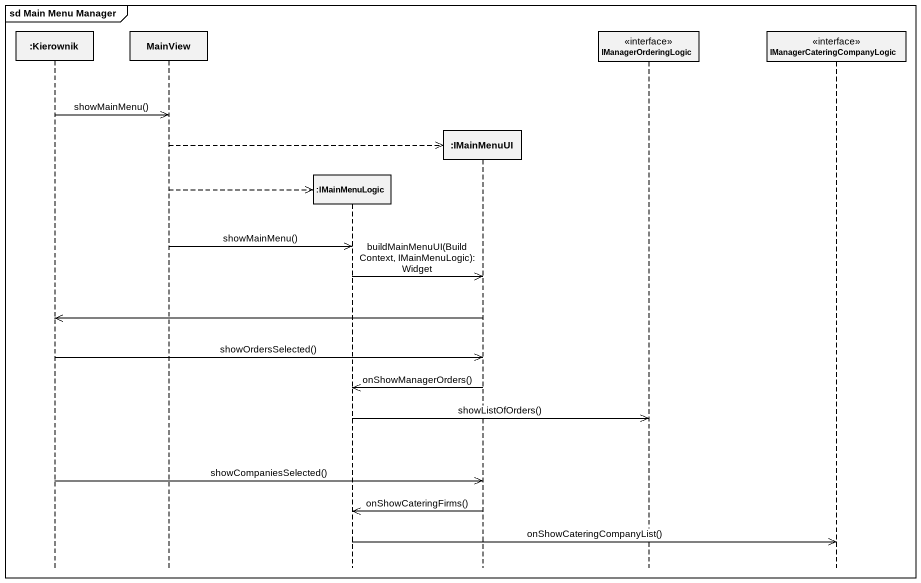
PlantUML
@startuml
mainframe sd Main Menu Manager
hide footbox
participant ":Kierownik" as Kierownik
participant MainView
participant ":IMainMenuLogic" as IMainMenuLogic
participant ":IMainMenuUI" as IMainMenuUI
participant IManagerOrderingLogic <<interface>>
participant IManagerCateringCompanyLogic <<interface>>

Kierownik ->> MainView : showMainMenu()
MainView -->> IMainMenuUI **
MainView -->> IMainMenuLogic **
MainView ->> IMainMenuLogic : showMainMenu()
IMainMenuLogic ->> IMainMenuUI : buildMainMenuUI(BuildContext, IMainMenuLogic): Widget
IMainMenuUI ->> Kierownik
Kierownik ->> IMainMenuUI : showOrdersSelected()
IMainMenuUI ->> IMainMenuLogic : onShowManagerOrders()
IMainMenuLogic ->> IManagerOrderingLogic : showListOfOrders()
Kierownik ->> IMainMenuUI : showCompaniesSelected()
IMainMenuUI ->> IMainMenuLogic : onShowCateringFirms()
IMainMenuLogic ->> IManagerCateringCompanyLogic : onShowCateringCompanyList()
@enduml
